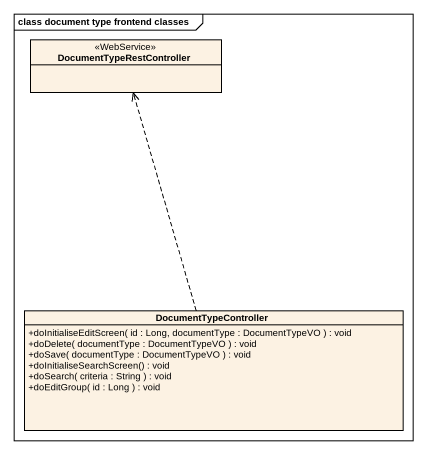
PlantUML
@startuml
mainframe class document type frontend classes
hide circle
hide empty members
skinparam classAttributeIconSize 0
class DocumentTypeRestController <<WebService>>
class DocumentTypeController {
  +doInitialiseEditScreen( id : Long, documentType : DocumentTypeVO ) : void
  +doDelete( documentType : DocumentTypeVO ) : void
  +doSave( documentType : DocumentTypeVO ) : void
  +doInitialiseSearchScreen() : void
  +doSearch( criteria : String ) : void
  +doEditGroup( id : Long ) : void
}
DocumentTypeController .up.> DocumentTypeRestController
@enduml
